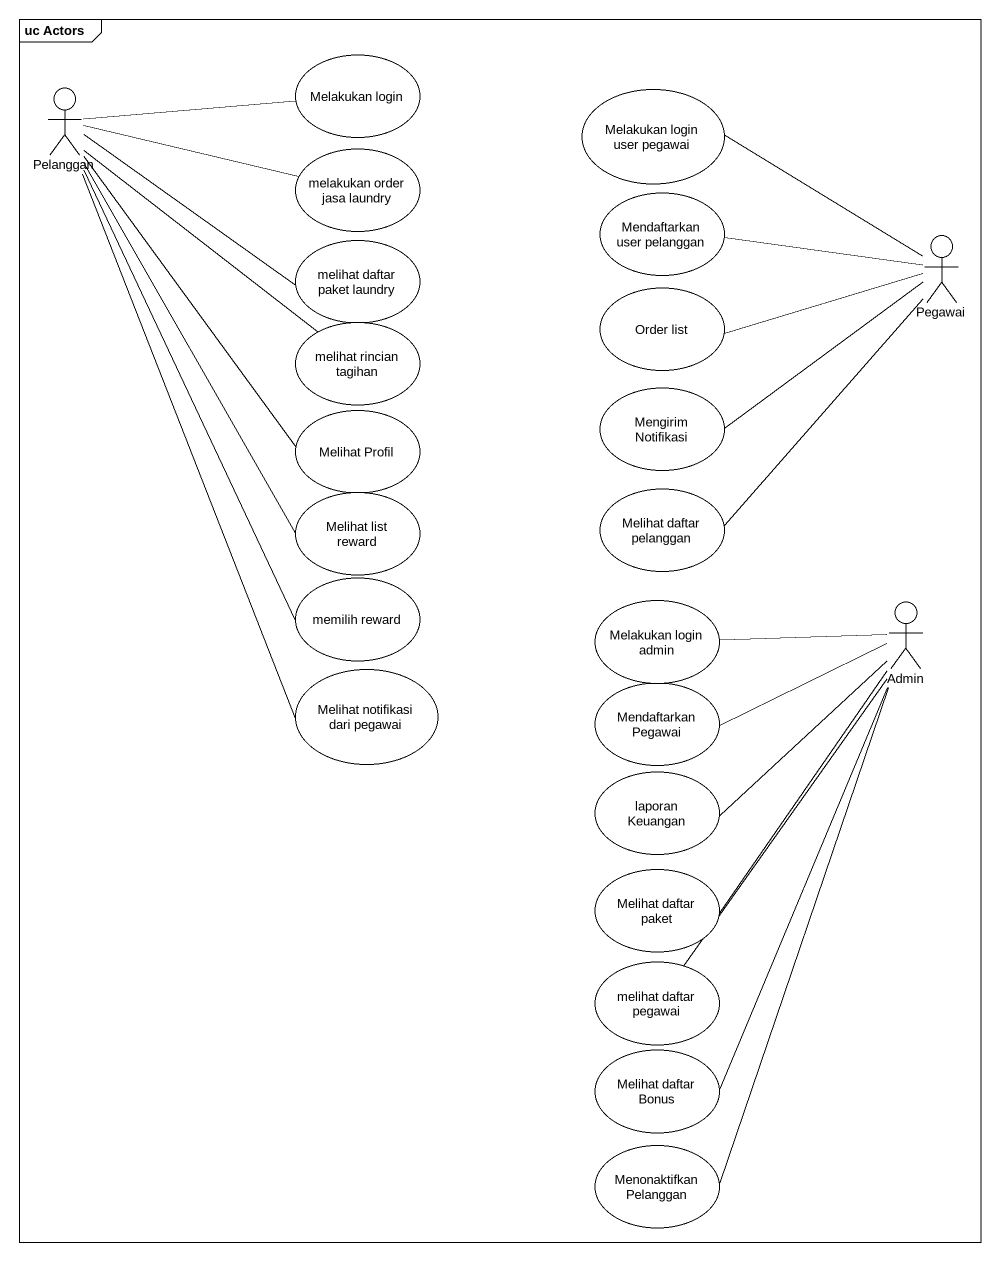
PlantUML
@startuml
mainframe uc Actors
usecase "Melakukan login" as Melakukan_login
actor Pelanggan
usecase "Melakukan login user pegawai" as Melakukan_login_user_pegawai
usecase "melakukan order jasa laundry" as melakukan_order_jasa_laundry
usecase "melihat daftar paket laundry" as melihat_daftar_paket_laundry
usecase "Mendaftarkan user pelanggan" as Mendaftarkan_user_pelanggan
actor Pegawai
usecase "Order list" as Order_list
usecase "melihat rincian tagihan" as melihat_rincian_tagihan
usecase "Mengirim Notifikasi" as Mengirim_Notifikasi
usecase "Melihat Profil" as Melihat_Profil
usecase "Melihat list reward" as Melihat_list_reward
usecase "Melihat daftar pelanggan" as Melihat_daftar_pelanggan
usecase "memilih reward" as memilih_reward
usecase "Melakukan login admin" as Melakukan_login_admin
actor Admin
usecase "Melihat notifikasi dari pegawai" as Melihat_notifikasi_dari
usecase "Mendaftarkan Pegawai" as Mendaftarkan_Pegawai
usecase "laporan Keuangan" as laporan_Keuangan
usecase "Melihat daftar paket" as Melihat_daftar_paket
usecase "melihat daftar pegawai" as melihat_daftar_pegawai
usecase "Melihat daftar Bonus" as Melihat_daftar_Bonus
usecase "Menonaktifkan Pelanggan" as Menonaktifkan_Pelanggan
Melakukan_login -left- Pelanggan
Pelanggan -right- melakukan_order_jasa_laundry
Pelanggan -right- melihat_daftar_paket_laundry
Pelanggan -- melihat_rincian_tagihan
Pelanggan -- Melihat_Profil
Pelanggan -- Melihat_list_reward
Pelanggan -- memilih_reward
Pelanggan -- Melihat_notifikasi_dari
Pegawai -left- Melakukan_login_user_pegawai
Pegawai -left- Mendaftarkan_user_pelanggan
Pegawai -left- Order_list
Pegawai -left- Mengirim_Notifikasi
Pegawai -- Melihat_daftar_pelanggan
Admin -left- Melakukan_login_admin
Admin -left- Mendaftarkan_Pegawai
Admin -- laporan_Keuangan
Admin -- Melihat_daftar_paket
Admin -- melihat_daftar_pegawai
Admin -- Melihat_daftar_Bonus
Admin -- Menonaktifkan_Pelanggan
@enduml
